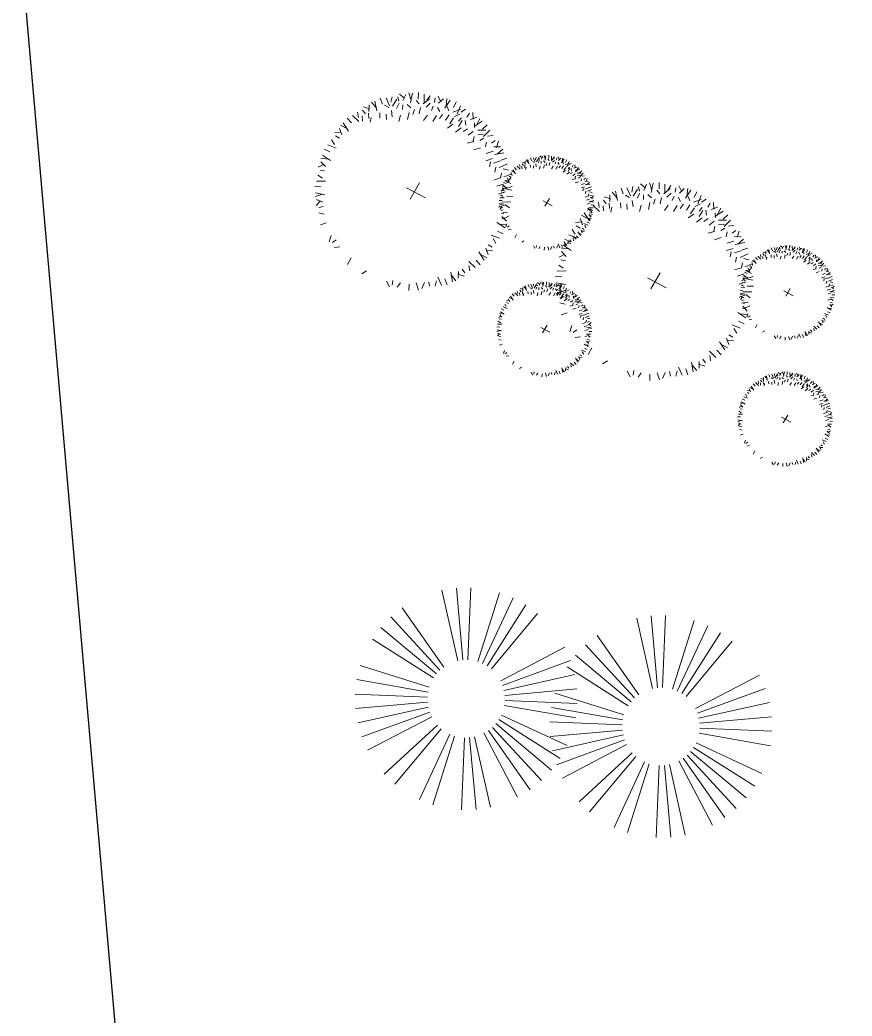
# Model space of a CAD drawing. Header units: millimetres. Extents: x 111 to 1506, y 14 to 566.
# Drawn here: x 248.596 to 250.788, y 228.52 to 231.144 of the extents above; entities that cross this region are included whole.
import ezdxf

# ---------------------------------------------------------------- set-up
doc = ezdxf.new("R2010")
doc.units = ezdxf.units.MM
doc.layers.add('ARB-CERCO', color=97, linetype='Continuous', lineweight=5)
doc.layers.add('PALMERAS114', color=114, linetype='Continuous', lineweight=5)
doc.styles.add('ATTR', font='romans.shx', dxfattribs={"width": 0.8, "height": 2.52})

# ---------------------------------------------------------------- blocks, each defined once
blk = doc.blocks.new('A$C05551F4C')
at = {"color": 0, "linetype": 'ByBlock'}
for p, q in [((-0.1175, 0.2759), (-0.1328, 0.3015)), ((-0.1148, 0.2892), (-0.113, 0.3077)), ((-0.0892, 0.2954), (-0.0948, 0.3098)), ((-0.0896, 0.3199), (-0.0714, 0.308)), ((-0.0692, 0.3215), (-0.0758, 0.2998)), ((-0.0594, 0.3274), (-0.0488, 0.3042)), ((-0.0497, 0.2957), (-0.0475, 0.328)), ((-0.0255, 0.3123), (-0.0274, 0.3331)), ((-0.0039, 0.3001), (-0.0083, 0.3296)), ((0.0037, 0.3114), (0.0124, 0.3277)), ((0.0297, 0.3073), (0.03, 0.3227)), ((0.0387, 0.3301), (0.051, 0.3121)), ((0.0582, 0.3237), (0.0438, 0.3062)), ((0.0663, 0.2925), (0.0807, 0.3215)), ((0.0694, 0.3255), (0.0704, 0.2999)), ((0.095, 0.2986), (0.1012, 0.3184)), ((0.1103, 0.279), (0.1176, 0.3079)), ((-0.186, 0.2707), (-0.1838, 0.2481)), ((-0.1793, 0.2799), (-0.1605, 0.2625)), ((-0.1581, 0.2543), (-0.1685, 0.285)), ((-0.1422, 0.2789), (-0.1518, 0.2974)), ((0.1185, 0.2688), (0.1332, 0.2783)), ((0.1216, 0.2865), (0.136, 0.2983)), ((0.1441, 0.2728), (0.1503, 0.2869)), ((0.1767, 0.277), (0.1567, 0.2664)), ((0.1611, 0.2904), (0.1656, 0.269)), ((0.1878, 0.2744), (0.1789, 0.2504)), ((-0.2158, 0.2234), (-0.2211, 0.2412)), ((-0.1945, 0.239), (-0.2052, 0.2501)), ((-0.2042, 0.2614), (-0.1828, 0.2573)), ((0.1278, 0.2451), (0.1434, 0.2504)), ((0.1363, 0.2555), (0.1509, 0.265)), ((0.1722, 0.2451), (0.1966, 0.2664)), ((0.2011, 0.2397), (0.2144, 0.2557)), ((0.2077, 0.2158), (0.2255, 0.2397)), ((-0.2371, 0.2034), (-0.2531, 0.2168)), ((0.1562, 0.2235), (0.1709, 0.233)), ((0.1629, 0.2022), (0.1776, 0.2117)), ((0.1802, 0.1896), (0.1971, 0.2029)), ((0.2015, 0.2158), (0.2012, 0.2313)), ((0.2119, 0.2072), (0.2393, 0.2068)), ((0.2211, 0.2184), (0.2388, 0.2238)), ((0.2366, 0.1971), (0.2477, 0.2078)), ((0.259, 0.2068), (0.255, 0.1854)), ((-0.2877, 0.1635), (-0.2664, 0.1679)), ((0.1773, 0.1632), (0.1989, 0.1686)), ((0.2122, 0.1917), (0.2316, 0.1933)), ((0.2194, 0.1722), (0.2329, 0.1797)), ((0.238, 0.1512), (0.2412, 0.1673)), ((0.2683, 0.1886), (0.2458, 0.1864)), ((0.252, 0.1607), (0.2827, 0.1711)), ((0.2775, 0.1819), (0.2601, 0.1631)), ((-0.2839, 0.124), (-0.2956, 0.1383)), ((-0.2702, 0.1465), (-0.2843, 0.1527)), ((0.1982, 0.1408), (0.2209, 0.1482)), ((0.2222, 0.1343), (0.2393, 0.1382)), ((0.2632, 0.1339), (0.2682, 0.1486)), ((0.2736, 0.1201), (0.2991, 0.1354)), ((0.2766, 0.1448), (0.295, 0.1544)), ((0.2342, 0.1166), (0.2547, 0.1233)), ((0.265, 0.1076), (0.2837, 0.1025)), ((0.27, 0.1223), (0.2956, 0.1124)), ((0.2869, 0.1174), (0.3053, 0.1156)), ((-0.3229, 0.0718), (-0.2973, 0.0728)), ((0.2224, 0.0927), (0.2445, 0.0904)), ((0.265, 0.0868), (0.2804, 0.0892)), ((0.2753, 0.0607), (0.2838, 0.0747)), ((0.2931, 0.0918), (0.3074, 0.0974)), ((0.3191, 0.0718), (0.2974, 0.0784)), ((0.3175, 0.0922), (0.3056, 0.074)), ((0.2344, 0.0646), (0.2583, 0.0637)), ((0.2548, 0.0502), (0.2721, 0.048)), ((0.2931, 0.0358), (0.3029, 0.0479)), ((0.2934, 0.0523), (0.3257, 0.0501)), ((0.3251, 0.0621), (0.3018, 0.0514)), ((-0.3088, 0.006), (-0.3251, 0.0148)), ((-0.0275, 0), (0.0346, 0)), ((-0.0009, 0.0293), (0.0013, -0.0426)), ((0.2407, 0.0111), (0.2607, 0.0014)), ((0.2566, 0.0113), (0.2805, 0.0104)), ((0.26, 0.0294), (0.2815, 0.0287)), ((0.2858, 0.0105), (0.3017, -0.0008)), ((0.2955, 0.0225), (0.3163, 0.0046)), ((0.2977, 0.0065), (0.3273, 0.0109)), ((0.31, 0.0282), (0.3307, 0.03)), ((0.2423, -0.0195), (0.2645, -0.0285)), ((0.2633, -0.018), (0.2871, -0.0189)), ((0.2787, -0.0091), (0.294, -0.0121)), ((0.2795, -0.0372), (0.2923, -0.0269)), ((0.305, -0.0271), (0.3203, -0.0274)), ((0.309, -0.001), (0.3254, -0.0098)), ((0.2544, -0.0613), (0.2743, -0.0693)), ((0.2566, -0.04), (0.2721, -0.0479)), ((0.2876, -0.0666), (0.301, -0.0586)), ((0.2901, -0.0637), (0.3191, -0.0781)), ((0.3213, -0.0555), (0.3038, -0.0412)), ((0.3277, -0.0361), (0.3097, -0.0484)), ((-0.3173, -0.0872), (-0.3053, -0.069)), ((-0.2928, -0.0868), (-0.3072, -0.0924)), ((0.2299, -0.0719), (0.2455, -0.0879)), ((0.2455, -0.0852), (0.261, -0.0799)), ((0.2721, -0.0879), (0.2832, -0.1039)), ((0.2854, -0.0799), (0.2987, -0.1039)), ((0.2962, -0.0924), (0.3161, -0.0986)), ((0.3231, -0.0668), (0.2976, -0.0678)), ((-0.2866, -0.1125), (-0.3051, -0.1106)), ((0.2211, -0.1012), (0.2388, -0.1172)), ((0.2499, -0.1305), (0.2655, -0.1252)), ((0.2588, -0.1039), (0.2721, -0.1119)), ((0.2766, -0.1077), (0.3056, -0.1149)), ((0.2842, -0.119), (0.2959, -0.1334)), ((-0.2763, -0.1398), (-0.2947, -0.1495)), ((-0.2773, -0.1769), (-0.2599, -0.1581)), ((0.21, -0.1545), (0.2277, -0.1705)), ((0.2322, -0.1438), (0.2499, -0.1598)), ((0.2747, -0.1741), (0.264, -0.1541)), ((0.288, -0.1585), (0.2667, -0.163)), ((0.2704, -0.1415), (0.2845, -0.1477)), ((-0.268, -0.1836), (-0.2455, -0.1814)), ((-0.2363, -0.1921), (-0.2474, -0.2028)), ((0.1922, -0.1998), (0.2077, -0.1945)), ((0.1989, -0.1758), (0.2144, -0.1705)), ((0.2166, -0.1811), (0.2344, -0.1971)), ((0.2374, -0.1985), (0.2534, -0.2118)), ((0.2427, -0.1696), (0.264, -0.194)), ((0.272, -0.1851), (0.248, -0.1763)), ((-0.2208, -0.2135), (-0.2386, -0.2188)), ((-0.2075, -0.2108), (-0.2252, -0.2348)), ((0.1545, -0.2291), (0.1722, -0.2451)), ((0.1678, -0.2104), (0.1855, -0.2264)), ((0.1855, -0.2264), (0.2011, -0.2211)), ((0.2134, -0.2051), (0.2374, -0.2229)), ((0.2161, -0.2184), (0.2214, -0.2362)), ((-0.2008, -0.2348), (-0.2141, -0.2507)), ((-0.172, -0.2401), (-0.1964, -0.2614)), ((-0.1875, -0.2694), (-0.1786, -0.2454)), ((-0.1764, -0.2721), (-0.1564, -0.2614)), ((-0.1609, -0.2854), (-0.1653, -0.2641)), ((0.1345, -0.2477), (0.1523, -0.2637)), ((0.1584, -0.2493), (0.1687, -0.2801)), ((0.1795, -0.2749), (0.1608, -0.2575)), ((0.2045, -0.2564), (0.1831, -0.2524)), ((0.1862, -0.2657), (0.184, -0.2431)), ((0.1948, -0.234), (0.2054, -0.2451)), ((-0.1439, -0.2678), (-0.15, -0.2819)), ((-0.1214, -0.2816), (-0.1357, -0.2933)), ((-0.1101, -0.274), (-0.1173, -0.303)), ((-0.0947, -0.2936), (-0.1009, -0.3135)), ((-0.066, -0.2875), (-0.0804, -0.3165)), ((-0.0692, -0.3205), (-0.0702, -0.295)), ((0.0041, -0.2951), (0.0085, -0.3246)), ((0.05, -0.2907), (0.0478, -0.3231)), ((0.0597, -0.3224), (0.049, -0.2992)), ((0.0694, -0.3165), (0.076, -0.2948)), ((0.0894, -0.2905), (0.095, -0.3048)), ((0.0968, -0.269), (0.1145, -0.285)), ((0.1151, -0.2843), (0.1132, -0.3027)), ((0.1177, -0.2709), (0.1331, -0.2965)), ((0.1424, -0.274), (0.1521, -0.2924)), ((-0.0579, -0.3187), (-0.0435, -0.3012)), ((-0.0385, -0.3251), (-0.0507, -0.3071)), ((-0.0295, -0.3023), (-0.0298, -0.3177)), ((-0.0034, -0.3064), (-0.0122, -0.3228)), ((0.0258, -0.3074), (0.0277, -0.3281)), ((0.0898, -0.3149), (0.0716, -0.303))]:
    blk.add_line(p, q, dxfattribs=at)
blk = doc.blocks.new('EVG7')
for p, q in [((-9.21, 18.3), (-24.14, 54.35)), ((-6.59, 19.1), (-16.71, 56.87)), ((-3.91, 19.67), (-9.01, 58.4)), ((1.55, 19.67), (6.65, 58.4)), ((4.23, 19.1), (14.35, 56.87)), ((6.85, 18.3), (21.78, 54.35)), ((-11.62, 16.99), (-31.18, 50.87)), ((9.26, 16.99), (28.82, 50.87)), ((-13.82, 15.38), (-37.7, 46.51)), ((-16, 13.74), (-43.6, 41.34)), ((-17.84, 11.7), (-48.78, 35.44)), ((15.48, 11.7), (46.42, 35.44)), ((17.04, 9.43), (50.78, 28.91)), ((-20.59, 6.96), (-56.61, 21.87)), ((18.24, 6.96), (54.25, 21.87)), ((-21.61, 4.39), (-59.13, 14.44)), ((19.8, 1.68), (58.31, 6.74)), ((-22.19, -1.09), (-61.18, -1.09)), ((-22.16, -3.85), (-60.66, -8.92)), ((19.8, -3.85), (58.31, -8.92)), ((19.83, -1.09), (58.82, -1.09)), ((-20.59, -9.13), (-56.61, -24.05)), ((19.25, -6.56), (56.78, -16.62)), ((-19.4, -11.61), (-53.14, -31.09)), ((-17.84, -13.87), (-48.78, -37.61)), ((13.64, -15.91), (41.25, -43.51)), ((15.48, -13.87), (46.42, -37.61)), ((-13.82, -17.56), (-37.7, -48.69)), ((-11.62, -19.17), (-31.18, -53.05)), ((-9.21, -20.47), (-24.14, -56.52)), ((-6.59, -21.27), (-16.71, -59.04)), ((4.23, -21.27), (14.35, -59.04)), ((6.85, -20.47), (21.78, -56.52)), ((9.26, -19.17), (28.82, -53.05)), ((11.46, -17.56), (35.35, -48.69)), ((-3.91, -21.84), (-9.01, -60.57)), ((-1.18, -22.12), (-1.18, -61.09))]:
    blk.add_line(p, q)
at = {"style": 'ATTR', "width": 0.8, "flags": 9}
blk.add_attdef('ESTCODE', (0, 0), '', height=0.7, dxfattribs=at)

msp = doc.modelspace()

# ---------------------------------------------------------------- linework, layer by layer
msp.add_line((248.89322, 227.96416), (248.59576, 231.36416))

# ---------------------------------------------------------------- block references
at = {"layer": 'ARB-CERCO'}
for p, xscale, yscale, zscale, rotation in [((249.63471, 230.69061), 0.786722348914222, 0.786722348914222, 0.786722348914222, 59.94184765909385), ((249.98382, 230.66162), 0.3774895201833683, 0.3774895201833683, 0.3774895201833683, 59.94184765910946), ((250.26893, 230.45375), 0.786722348914222, 0.786722348914222, 0.786722348914222, 59.94184765909385), ((250.61804, 230.42476), 0.3774895201833683, 0.3774895201833683, 0.3774895201833683, 59.94184765910946), ((249.97762, 230.32849), 0.3774895201833683, 0.3774895201833683, 0.3774895201833683, 59.94184765910946), ((250.61184, 230.09162), 0.3774895201833683, 0.3774895201833683, 0.3774895201833683, 59.94184765910946)]:
    msp.add_blockref('A$C05551F4C', p, dxfattribs=dict(at, xscale=xscale, yscale=yscale, zscale=zscale, rotation=rotation))
at = {"layer": 'PALMERAS114', "extrusion": (0, 0, -1), "xscale": -0.004880888891868356, "yscale": 0.004880888891718753, "zscale": -0.004880888891868356, "rotation": 294.9205878507973}
for p in [(-249.76889, 229.36302), (-250.28178, 229.2898)]:
    msp.add_blockref('EVG7', p, dxfattribs=at)

doc.saveas('drawing.dxf')
